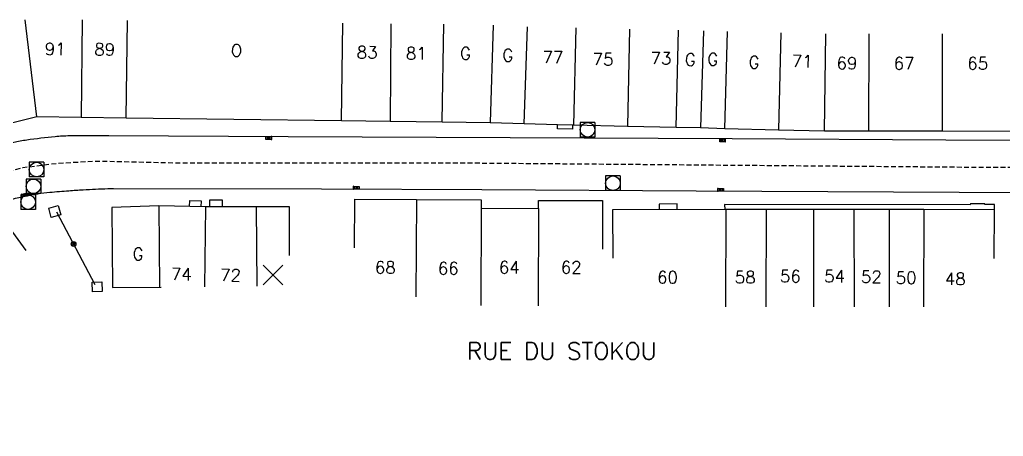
# Model space of a CAD drawing. Header units: millimetres. Extents: x 133000 to 134000, y 129000 to 130000.
# Drawn here: x 133531.5 to 133632.5, y 129902.8 to 129945.7 of the extents above; entities that cross this region are included whole.
import ezdxf
from ezdxf.enums import TextEntityAlignment as Align

# ---------------------------------------------------------------- set-up
doc = ezdxf.new("R2010")
doc.units = ezdxf.units.MM
doc.linetypes.add('DASHED', pattern=[0.75, 0.5, -0.25])
doc.layers.get('0').update_dxf_attribs({"linetype": 'CONTINUOUS'})
for name, color, linetype in [('W0001', 6, 'DASHED'), ('W0008', 7, 'CONTINUOUS'), ('W0100', 7, 'CONTINUOUS'), ('W0112', 1, 'DASHED'), ('W0322', 7, 'CONTINUOUS'), ('W0400', 7, 'CONTINUOUS'), ('W0420', 7, 'CONTINUOUS'), ('W0989', 7, 'CONTINUOUS'), ('W0991', 7, 'CONTINUOUS'), ('W1102', 7, 'CONTINUOUS')]:
    doc.layers.add(name, color=color, linetype=linetype)
doc.styles.get("Standard").update_dxf_attribs({"font": 'romans.shx', "width": 0.85})

# ---------------------------------------------------------------- blocks, each defined once
blk = doc.blocks.new('T400')
for p, q in [((-0.15, 0.3), (0.15, 0.3)), ((-0.15, -0.25), (-0.15, 0.3)), ((-0.15, 0.15), (0.15, 0.15)), ((-0.15, 0), (0.15, 0)), ((0.15, 0.3), (0.15, -0.25)), ((-0.15, -0.15), (0.15, -0.15)), ((-0.15, -0.25), (-0.15, -0.3)), ((-0.15, -0.3), (0.15, -0.3)), ((0.15, -0.3), (0.15, -0.25))]:
    blk.add_line(p, q)
blk = doc.blocks.new('t112o')
at = {"color": 0, "linetype": 'Continuous'}
for p, q in [((-0.5, 0.5), (0.5, 0.5)), ((-0.5, -0.5), (-0.5, 0.5)), ((0.5, 0.5), (0.5, -0.5)), ((0.5, -0.5), (-0.5, -0.5))]:
    blk.add_line(p, q, dxfattribs=at)
blk = doc.blocks.new('T420')
for p, q in [((0.75, 0.75), (-0.75, 0.75)), ((-0.75, 0.75), (-0.75, -0.75)), ((0.75, 0.75), (0.75, -0.75)), ((0.75, -0.75), (-0.75, -0.75))]:
    blk.add_line(p, q)
blk.add_ellipse((0, 0), major_axis=(-0.53, 0.53), ratio=1, start_param=3.926991, end_param=10.210176)
blk = doc.blocks.new('t991o')
at = {"color": 0, "linetype": 'Continuous'}
for p, q in [((-1, 1), (1, -1)), ((-1, -1), (1, 1))]:
    blk.add_line(p, q, dxfattribs=at)
blk = doc.blocks.new('t322o')
at = {"color": 0, "linetype": 'Continuous'}
for radius in [0.25, 0.15]:
    blk.add_circle((0, 0), radius, dxfattribs=at)

msp = doc.modelspace()

# ---------------------------------------------------------------- linework, layer by layer
at = {"layer": 'W0001', "flags": 128}
msp.add_lwpolyline([(133770.72, 129930.16), (133738.37, 129930.15), (133701.62, 129930.12), (133661.52, 129930.51), (133629.57, 129930.47), (133578.35, 129930.9), (133547.2, 129930.92), (133539.27, 129931.1), (133535.31, 129930.87), (133531.82, 129930.43), (133529.54, 129929.87), (133527.41, 129929.07), (133525.01, 129927.74), (133520.1, 129924.22), (133513.5, 129919.24), (133507.72, 129915.04), (133503.31, 129912.59)], dxfattribs=at)
at = {"layer": 'W0008', "flags": 128}
for points in [[(133588.27, 129934.82), (133588.26, 129934.42), (133586.7, 129934.45), (133586.71, 129934.86)], [(133548.93, 129926.45), (133548.94, 129927.07), (133550.11, 129927.04), (133550.1, 129926.43)], [(133551, 129926.42), (133551, 129927.14), (133552.26, 129927.14), (133552.26, 129926.42)], [(133599.01, 129926.15), (133599.01, 129926.72), (133597.17, 129926.71), (133597.17, 129926.71), (133597.17, 129926.15)], [(133631.59, 129926.12), (133631.6, 129926.65), (133630.61, 129926.65), (133630.61, 129926.74), (133629.12, 129926.73), (133629.1, 129926.64), (133603.88, 129926.65), (133603.89, 129926.14)]]:
    msp.add_lwpolyline(points, dxfattribs=at)
for points in [[(133770.73, 129932.81), (133732.77, 129932.92), (133710.75, 129932.99), (133693.32, 129933.09), (133670.13, 129933.11), (133634.38, 129933.24), (133626.6, 129933.27), (133604.64, 129933.4), (133559.05, 129933.63), (133540.64, 129933.71, 0.000888), (133538.79, 129933.71, 0.000749), (133536.6, 129933.71, 0.023705), (133535.12, 129933.63, 0.011958), (133532.21, 129933.28, 0.013713), (133530.87, 129933.05, 0.010871), (133529.2, 129932.67, 0.029561), (133526.88, 129931.94, 0.041955), (133525.33, 129931.2, 0.009924), (133523.64, 129930.17, 0.010187), (133522.05, 129929.11), (133515.81, 129924.75), (133506.1, 129917.82, -0.00268), (133504.97, 129917.02, -0.00665), (133501.97, 129914.99, -0.00021)], [(133641.5, 129927.84), (133600.96, 129928.03), (133578.95, 129928.17), (133562.49, 129928.25), (133541.13, 129928.29, 0.011359), (133540.54, 129928.27, 0.002633), (133538.01, 129928.15, 0.005428), (133536.53, 129928.05, 0.004118), (133534.58, 129927.89, 0.017078), (133533.35, 129927.73, 0.011972), (133531.6, 129927.4, 0.026312), (133530.06, 129926.99, 0.026401), (133528.58, 129926.42, 0.01797), (133526.96, 129925.63, 0.01923), (133525.5, 129924.78, 0.004456), (133523.46, 129923.45, 0.010209), (133522.59, 129922.84), (133516.86, 129918.69), (133509.22, 129913.1, -0.01265), (133508.03, 129912.28, -0.010655), (133504.66, 129910.2)]]:
    msp.add_lwpolyline(points, format="xyb", dxfattribs=at)
at = {"layer": 'W0100', "flags": 128}
for points in [[(133633.44, 129934.15), (133626.24, 129934.19), (133618.66, 129934.19), (133614.12, 129934.2), (133609.4, 129934.31), (133603.91, 129934.44), (133601.4, 129934.53), (133598.9, 129934.59), (133593.9, 129934.69), (133588.4, 129934.82), (133588.27, 129934.82), (133586.71, 129934.86), (133583.3, 129934.95), (133579.8, 129935.06), (133574.87, 129935.14), (133569.52, 129935.19), (133564.53, 129935.25), (133542.41, 129935.55), (133537.79, 129935.59), (133533.24, 129935.66), (133528.19, 129934.4)], [(133565.87, 129922.21), (133565.89, 129927.21), (133572.22, 129927.18), (133578.88, 129927.16), (133578.88, 129926.27), (133584.77, 129926.24), (133584.77, 129927.09), (133591.35, 129927.06), (133591.32, 129922.06)], [(133532.14, 129921.92), (133529.2, 129925.96), (133521.2, 129920.14), (133515.97, 129916.42), (133512.07, 129913.61), (133508.93, 129911.29), (133509.39, 129910.5), (133503.35, 129907.23), (133505.73, 129902.83)], [(133559.2, 129921.42), (133559.2, 129926.42), (133555.78, 129926.42), (133550.58, 129926.42), (133545.78, 129926.53), (133540.94, 129926.36), (133541.01, 129918.14), (133546.01, 129918.18)], [(133631.57, 129921.12), (133631.59, 129926.12), (133624.32, 129926.15), (133620.81, 129926.16), (133617.15, 129926.15), (133613.03, 129926.14), (133608.14, 129926.14), (133603.99, 129926.16), (133592.37, 129926.13), (133592.38, 129921.13)]]:
    msp.add_lwpolyline(points, dxfattribs=at)
at = {"layer": 'W0322', "flags": 128}
msp.add_lwpolyline([(133539.24, 129918.4), (133535.29, 129925.87)], dxfattribs=at)
at = {"layer": 'W1102', "flags": 128}
for points in [[(133533.24, 129935.66), (133532.04, 129945.66)], [(133537.89, 129945.64), (133537.79, 129935.64)], [(133542.41, 129935.57), (133542.54, 129945.57)], [(133564.53, 129935.31), (133564.66, 129945.3)], [(133569.61, 129945.24), (133569.52, 129935.24)], [(133574.87, 129935.21), (133575.03, 129945.21)], [(133580.12, 129945.08), (133579.8, 129935.08)], [(133583.3, 129934.95), (133583.62, 129944.94)], [(133588.4, 129934.82), (133588.63, 129944.82)], [(133594.1, 129944.7), (133593.9, 129934.71)], [(133598.9, 129934.61), (133599.15, 129944.6)], [(133601.72, 129944.52), (133601.4, 129934.53)], [(133603.91, 129934.44), (133604.18, 129944.44)], [(133609.64, 129944.32), (133609.4, 129934.33)], [(133614.12, 129934.2), (133614.26, 129944.2)], [(133618.67, 129944.19), (133618.66, 129934.19)], [(133626.24, 129934.19), (133626.24, 129944.19)], [(133572.22, 129927.18), (133572.18, 129917.18)], [(133545.78, 129926.53), (133545.84, 129918.18)], [(133550.58, 129926.42), (133550.45, 129918.21)], [(133555.78, 129926.42), (133555.84, 129918.26)], [(133578.88, 129926.27), (133578.84, 129916.27)], [(133584.77, 129926.24), (133584.73, 129916.24)], [(133603.99, 129926.16), (133603.97, 129916.16)], [(133608.14, 129926.14), (133608.1, 129916.14)], [(133613.05, 129916.14), (133613.03, 129926.14)], [(133617.15, 129926.15), (133617.18, 129916.15)], [(133620.81, 129916.16), (133620.81, 129926.16)], [(133624.32, 129926.15), (133624.29, 129916.15)]]:
    msp.add_lwpolyline(points, dxfattribs=at)

# ---------------------------------------------------------------- block references
at = {"layer": 'W0112'}
for p, rotation in [((133535.08, 129925.94), 195.2761766787483), ((133539.44, 129918.21), 182.1723778081442)]:
    msp.add_blockref('t112o', p, dxfattribs=dict(at, rotation=rotation))
at = {"layer": 'W0322', "rotation": 117.8559032818621}
msp.add_blockref('t322o', (133537.02, 129922.6), dxfattribs=at)
at = {"layer": 'W0400'}
for p, rotation in [((133557.07, 129933.49), 89.76832280109817), ((133603.67, 129933.25), 89.94580971833331), ((133531.98, 129927.64), 281.4622018250855), ((133566.03, 129928.38), 269.6359000857287), ((133603.46, 129928.17), 269.9689100888044)]:
    msp.add_blockref('T400', p, dxfattribs=dict(at, rotation=rotation))
at = {"layer": 'W0420'}
for p in [(133589.8, 129934.34), (133533.22, 129930.26), (133592.41, 129928.85), (133532.9, 129928.53), (133532.35, 129926.91)]:
    msp.add_blockref('T420', p, dxfattribs=at)
at = {"layer": 'W0991', "rotation": 359.9959514939532}
msp.add_blockref('t991o', (133557.49, 129919.42), dxfattribs=at)

# ---------------------------------------------------------------- texts
at = {"layer": 'W0989'}
msp.add_text('RUE DU STOKOU', height=1.75, rotation=359.9608, dxfattribs=at).set_placement((133587.16, 129911.6), align=Align.MIDDLE)
at = {"layer": 'W0991'}
for s, rotation, p in [('91', 359.4692, (133535.13, 129942.65)), ('89', 359.4692, (133540.22, 129942.6)), ('O', 359.4692, (133553.75, 129942.5)), ('83', 359.4692, (133567.17, 129942.3)), ('81', 359.4692, (133572.22, 129942.2)), ('G', 359.4692, (133577.27, 129942.2)), ('G', 359.4692, (133581.61, 129942)), ('77', 359.4692, (133586.25, 129941.8)), ('75', 359.4692, (133591.4, 129941.59)), ('73', 359.4692, (133597.35, 129941.69)), ('G', 358.2458, (133600.35, 129941.56)), ('G', 358.2458, (133602.66, 129941.59)), ('G', 358.2458, (133606.9, 129941.28)), ('71', 358.2458, (133611.84, 129941.39)), ('69', 359.8666, (133616.44, 129941.19)), ('67', 359.8666, (133622.31, 129941.17)), ('65', 359.8666, (133629.87, 129941.17)), ('G', 358.6169, (133543.64, 129921.58)), ('68', 359.7855, (133569.03, 129920.19)), ('66', 359.7855, (133575.5, 129920.1)), ('64', 359.7855, (133581.76, 129920.2)), ('62', 359.7855, (133588.12, 129920.2)), ('74', 358.6169, (133548.09, 129919.5)), ('72', 358.6169, (133553.14, 129919.4)), ('60', 359.7855, (133598.01, 129919.19)), ('58', 359.7855, (133605.99, 129919.19)), ('56', 359.7855, (133610.63, 129919.29)), ('54', 359.7855, (133615.17, 129919.29)), ('52', 359.8666, (133618.95, 129919.23)), ('50', 359.8666, (133622.52, 129919.13)), ('48', 359.8666, (133627.56, 129919.02))]:
    msp.add_text(s, height=1.25, rotation=rotation, dxfattribs=at).set_placement(p, align=Align.MIDDLE)

doc.saveas('drawing.dxf')
